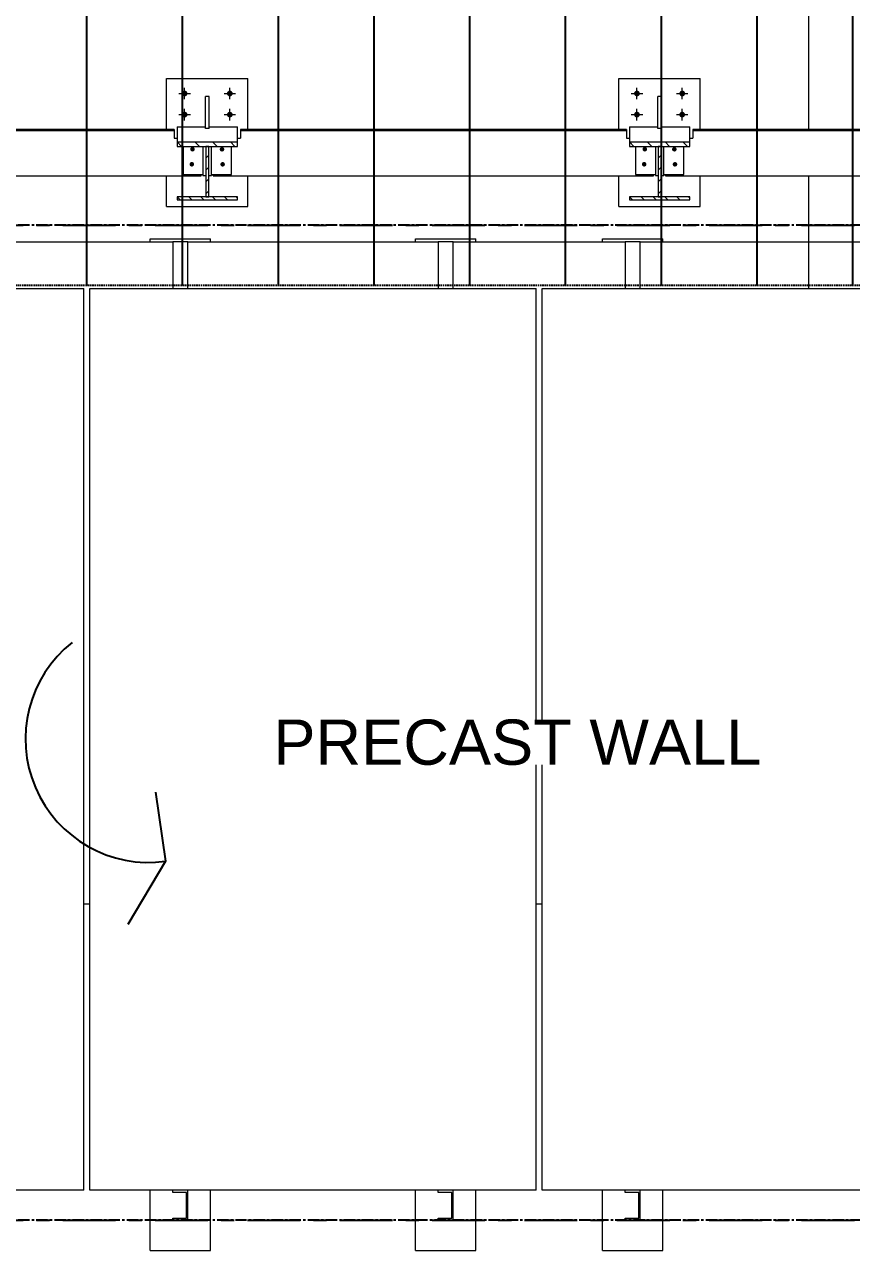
# Model space of a CAD drawing. Header units: millimetres. Extents: x -153298 to 620751, y -313239 to 250031.
# Drawn here: x 34401 to 37143, y 18926 to 22992 of the extents above; entities that cross this region are included whole.
import ezdxf

# ---------------------------------------------------------------- set-up
doc = ezdxf.new("R2010")
doc.units = ezdxf.units.MM
for name, pattern in [('CENTER', [2, 1.25, -0.25, 0.25, -0.25]), ('HIDDEN', [0.375, 0.25, -0.125]), ('TA_GL_000.70000', [1.925, 0.7, -0.175, 0.175, -0.175, 0.7]), ('XKITLINE00', [0])]:
    doc.linetypes.add(name, pattern=pattern)
for name, color, linetype in [('000 - 0_SYM_DWG_GRIDLINE_MAIN_COLOR_251', 251, 'Continuous'), ('000 - GRID', 251, 'CENTER'), ('HATCH', 7, 'Continuous')]:
    doc.layers.add(name, color=color, linetype=linetype)
for name, color, linetype, lineweight in [('Bolt', 1, 'Continuous', 0), ('Part', 2, 'Continuous', 0), ('Z-230_A_LEVEL', 3, 'Continuous', 9)]:
    doc.layers.add(name, color=color, linetype=linetype, lineweight=lineweight)
doc.styles.add('Arial_2', font='arial.ttf', dxfattribs={"height": 3})
doc.styles.add('TA', font='', dxfattribs={"height": 4.5})
doc.styles.get('TA').set_extended_font_data('Cordia New')

# ---------------------------------------------------------------- blocks, each defined once
blk = doc.blocks.new('*A171170')
at = {"layer": 'Part', "linetype": 'XKITLINE00', "lineweight": 0}
for p, q in [((330.529912, -22.505436), (330.449912, -22.425436)), ((330.844221, -22.505436), (330.764221, -22.425436)), ((331.15853, -22.505436), (331.07853, -22.425436)), ((331.472839, -22.505436), (331.392839, -22.425436)), ((331.787148, -22.505436), (331.707148, -22.425436)), ((332.049912, -22.453891), (332.021457, -22.425436))]:
    blk.add_line(p, q, dxfattribs=at)
blk = doc.blocks.new('*A172171')
at = {"layer": 'Part', "linetype": 'XKITLINE00', "lineweight": 0}
for p, q in [((331.209912, -21.397136), (331.289912, -21.317136)), ((331.209912, -21.711445), (331.289912, -21.631445)), ((331.209912, -22.025754), (331.289912, -21.945754)), ((331.209912, -22.340063), (331.289912, -22.260063))]:
    blk.add_line(p, q, dxfattribs=at)
blk = doc.blocks.new('*A176175')
at = {"layer": 'Part', "linetype": 'XKITLINE00', "lineweight": 0}
for p, q in [((342.570077, -21.082831), (342.449912, -20.962666)), ((343.042187, -21.082831), (342.922023, -20.962666)), ((343.514298, -21.082831), (343.394133, -20.962666)), ((343.986408, -21.082831), (343.866244, -20.962666))]:
    blk.add_line(p, q, dxfattribs=at)
blk = doc.blocks.new('*A177176')
at = {"layer": 'Part', "linetype": 'XKITLINE00', "lineweight": 0}
for p, q in [((342.529912, -22.505436), (342.449912, -22.425436)), ((342.844221, -22.505436), (342.764221, -22.425436)), ((343.15853, -22.505436), (343.07853, -22.425436)), ((343.472839, -22.505436), (343.392839, -22.425436)), ((343.787148, -22.505436), (343.707148, -22.425436)), ((344.049912, -22.453891), (344.021457, -22.425436))]:
    blk.add_line(p, q, dxfattribs=at)
blk = doc.blocks.new('*A178177')
at = {"layer": 'Part', "linetype": 'XKITLINE00', "lineweight": 0}
for p, q in [((343.209912, -21.397136), (343.289912, -21.317136)), ((343.209912, -21.711445), (343.289912, -21.631445)), ((343.209912, -22.025754), (343.289912, -21.945754)), ((343.209912, -22.340063), (343.289912, -22.260063))]:
    blk.add_line(p, q, dxfattribs=at)
blk = doc.blocks.new('*A179178')
at = {"layer": 'Part', "linetype": 'XKITLINE00', "lineweight": 0}
for p, q in [((330.570077, -21.082831), (330.449912, -20.962666)), ((331.042187, -21.082831), (330.922023, -20.962666)), ((331.514298, -21.082831), (331.394133, -20.962666)), ((331.986408, -21.082831), (331.866244, -20.962666))]:
    blk.add_line(p, q, dxfattribs=at)
blk = doc.blocks.new('*A12941259')
at = {"layer": 'Part', "linetype": 'XKITLINE00', "lineweight": 0}
for p, q in [((327.977912, -41.177455), (328.137912, -41.177455)), ((339.977912, -41.177455), (340.137912, -41.177455))]:
    blk.add_line(p, q, dxfattribs=at)
blk = doc.blocks.new('*A13131273')
at = {"layer": 'Part', "linetype": 'XKITLINE00', "lineweight": 0}
for p, q in [((325.777912, -23.617455), (330.337912, -23.617455)), ((330.737912, -23.617455), (337.377912, -23.617455)), ((337.777912, -23.617455), (342.337912, -23.617455)), ((342.737912, -23.617455), (350.577912, -23.617455))]:
    blk.add_line(p, q, dxfattribs=at)
blk = doc.blocks.new('*A13511310')
at = {"layer": 'Part', "linetype": 'XKITLINE00', "lineweight": 0}
for p, q in [((347.209888, -20.634477), (347.209888, 40.022545)), ((347.209888, -24.857455), (347.209888, -21.864234))]:
    blk.add_line(p, q, dxfattribs=at)
blk = doc.blocks.new('*A13541313')
at = {"layer": 'Part', "linetype": 'XKITLINE00', "lineweight": 0}
for p, q in [((316.137912, -24.857455), (327.977912, -24.857455)), ((316.137912, -48.777455), (316.137912, -24.857455)), ((327.977912, -48.777455), (327.977912, -24.857455)), ((327.977912, -48.777455), (316.137912, -48.777455))]:
    blk.add_line(p, q, dxfattribs=at)
blk = doc.blocks.new('*A13571316')
at = {"layer": 'Part', "linetype": 'XKITLINE00', "lineweight": 0}
for p, q in [((330.369912, -20.634477), (320.129912, -20.634477)), ((320.129912, -20.634477), (320.129912, -20.865605)), ((320.129912, -20.665879), (330.369912, -20.665879)), ((330.369912, -20.634477), (330.369912, -20.865605)), ((320.049912, -20.862883), (320.129912, -20.862883)), ((320.049912, -20.865605), (320.129912, -20.865605)), ((330.369912, -20.862883), (330.449912, -20.862883)), ((330.369912, -20.865605), (330.449912, -20.865605)), ((319.409883, -21.864234), (319.409883, -21.828163)), ((319.409883, -21.864234), (331.089912, -21.864234)), ((331.089912, -21.864234), (331.089912, -21.828163))]:
    blk.add_line(p, q, dxfattribs=at)
blk = doc.blocks.new('*A15481501')
at = {"layer": 'Part', "linetype": 'XKITLINE00', "lineweight": 0}
for p, q in [((340.137912, -24.857455), (351.977912, -24.857455)), ((340.137912, -48.777455), (340.137912, -24.857455)), ((351.977912, -48.777455), (351.977912, -24.857455)), ((351.977912, -48.777455), (340.137912, -48.777455))]:
    blk.add_line(p, q, dxfattribs=at)
blk = doc.blocks.new('*A15491502')
at = {"layer": 'Part', "linetype": 'XKITLINE00', "lineweight": 0}
for p, q in [((328.137912, -24.857455), (339.977912, -24.857455)), ((328.137912, -48.777455), (328.137912, -24.857455)), ((339.977912, -48.777455), (339.977912, -24.857455)), ((339.977912, -48.777455), (328.137912, -48.777455))]:
    blk.add_line(p, q, dxfattribs=at)
blk = doc.blocks.new('*A15521505')
at = {"layer": 'Part', "linetype": 'XKITLINE00', "lineweight": 0}
for p, q in [((330.449912, -20.564629), (331.201912, -20.564629)), ((330.449912, -20.564629), (330.449912, -21.082831)), ((331.297912, -20.564629), (332.049912, -20.564629)), ((332.049912, -21.082831), (332.049912, -20.564629)), ((330.449912, -20.962666), (332.049912, -20.962666)), ((330.449912, -21.082831), (332.049912, -21.082831))]:
    blk.add_line(p, q, dxfattribs=at)
blk = doc.blocks.new('*A15531506')
at = {"layer": 'Part', "linetype": 'XKITLINE00', "lineweight": 0}
for p, q in [((332.049912, -22.425436), (330.449912, -22.425436)), ((330.449912, -22.425436), (330.449912, -22.505436)), ((332.049912, -22.505436), (332.049912, -22.425436)), ((330.449912, -22.505436), (332.049912, -22.505436))]:
    blk.add_line(p, q, dxfattribs=at)
blk = doc.blocks.new('*A15541507')
at = {"layer": 'Part', "linetype": 'XKITLINE00', "lineweight": 0}
for p, q in [((331.289912, -21.082827), (331.209912, -21.082827)), ((331.209912, -21.082827), (331.209912, -22.425436)), ((331.289912, -22.425436), (331.289912, -21.082827)), ((331.209912, -22.425436), (331.289912, -22.425436))]:
    blk.add_line(p, q, dxfattribs=at)
blk = doc.blocks.new('*A15551508')
at = {"layer": 'Part', "linetype": 'XKITLINE00', "lineweight": 0}
for p, q in [((342.369912, -20.634477), (332.129912, -20.634477)), ((332.129912, -20.634477), (332.129912, -20.865605)), ((332.129912, -20.665879), (342.369912, -20.665879)), ((342.369912, -20.634477), (342.369912, -20.865605)), ((332.049912, -20.862883), (332.129912, -20.862883)), ((332.049912, -20.865605), (332.129912, -20.865605)), ((342.369912, -20.862883), (342.449912, -20.862883)), ((342.369912, -20.865605), (342.449912, -20.865605)), ((331.409883, -21.864234), (331.409883, -21.828163)), ((331.409883, -21.864234), (343.089912, -21.864234)), ((343.089912, -21.864234), (343.089912, -21.828163))]:
    blk.add_line(p, q, dxfattribs=at)
blk = doc.blocks.new('*A15561509')
at = {"layer": 'Part', "linetype": 'XKITLINE00', "lineweight": 0}
for p, q in [((330.16988, -19.280042), (332.32988, -19.280042)), ((330.16988, -20.634477), (330.16988, -19.280042)), ((332.32988, -20.634477), (332.32988, -19.280042)), ((330.16988, -22.680042), (330.16988, -21.864234)), ((332.32988, -22.680042), (332.32988, -21.864234)), ((330.16988, -22.680042), (332.32988, -22.680042))]:
    blk.add_line(p, q, dxfattribs=at)
blk = doc.blocks.new('*A15571510')
at = {"layer": 'Bolt'}
for points in [[(331.648, -21.1), (331.654, -21.1), (331.659, -21.102), (331.665, -21.104), (331.67, -21.106), (331.675, -21.109), (331.68, -21.113), (331.684, -21.117), (331.688, -21.121), (331.692, -21.126), (331.695, -21.131), (331.697, -21.136), (331.699, -21.142), (331.701, -21.147), (331.702, -21.153), (331.702, -21.159), (331.702, -21.165), (331.701, -21.171), (331.699, -21.177), (331.697, -21.182), (331.695, -21.187), (331.692, -21.192), (331.688, -21.197), (331.684, -21.202), (331.68, -21.205), (331.675, -21.209), (331.67, -21.212), (331.665, -21.215), (331.659, -21.217), (331.654, -21.218), (331.648, -21.219), (331.642, -21.219), (331.636, -21.219), (331.63, -21.218), (331.624, -21.217), (331.619, -21.215), (331.614, -21.212), (331.609, -21.209), (331.604, -21.205), (331.599, -21.202), (331.595, -21.197), (331.592, -21.192), (331.589, -21.187), (331.586, -21.182), (331.584, -21.177), (331.583, -21.171), (331.582, -21.165), (331.582, -21.159), (331.582, -21.153), (331.583, -21.147), (331.584, -21.142), (331.586, -21.136), (331.589, -21.131), (331.592, -21.126), (331.595, -21.121), (331.599, -21.117), (331.604, -21.113), (331.609, -21.109), (331.614, -21.106), (331.619, -21.104), (331.624, -21.102), (331.63, -21.1), (331.636, -21.1), (331.642, -21.099)], [(331.664, -21.499), (331.67, -21.5), (331.676, -21.501), (331.681, -21.503), (331.687, -21.505), (331.692, -21.508), (331.696, -21.512), (331.701, -21.516), (331.705, -21.52), (331.708, -21.525), (331.711, -21.53), (331.714, -21.535), (331.716, -21.541), (331.717, -21.547), (331.718, -21.552), (331.718, -21.558), (331.718, -21.564), (331.717, -21.57), (331.716, -21.576), (331.714, -21.581), (331.711, -21.587), (331.708, -21.592), (331.705, -21.596), (331.701, -21.601), (331.696, -21.605), (331.692, -21.608), (331.687, -21.611), (331.681, -21.614), (331.676, -21.616), (331.67, -21.617), (331.664, -21.618), (331.658, -21.618), (331.653, -21.618), (331.647, -21.617), (331.641, -21.616), (331.635, -21.614), (331.63, -21.611), (331.625, -21.608), (331.62, -21.605), (331.616, -21.601), (331.612, -21.596), (331.609, -21.592), (331.605, -21.587), (331.603, -21.581), (331.601, -21.576), (331.6, -21.57), (331.599, -21.564), (331.598, -21.558), (331.599, -21.552), (331.6, -21.547), (331.601, -21.541), (331.603, -21.535), (331.605, -21.53), (331.609, -21.525), (331.612, -21.52), (331.616, -21.516), (331.62, -21.512), (331.625, -21.508), (331.63, -21.505), (331.635, -21.503), (331.641, -21.501), (331.647, -21.5), (331.653, -21.499), (331.658, -21.498)]]:
    blk.add_hatch(color=256, dxfattribs=at).paths.add_polyline_path(points, flags=17)
at = {"layer": 'Bolt', "linetype": 'XKITLINE00', "lineweight": 0}
for p, q in [((331.642, -21.162), (331.642, -21.143)), ((331.658, -21.562), (331.658, -21.542))]:
    blk.add_line(p, q, dxfattribs=at)
blk = doc.blocks.new('*A15581511')
at = {"layer": 'Bolt'}
for points in [[(331.648, -21.1), (331.654, -21.1), (331.659, -21.102), (331.665, -21.104), (331.67, -21.106), (331.675, -21.109), (331.68, -21.113), (331.684, -21.117), (331.688, -21.121), (331.692, -21.126), (331.695, -21.131), (331.697, -21.136), (331.699, -21.142), (331.701, -21.147), (331.702, -21.153), (331.702, -21.159), (331.702, -21.165), (331.701, -21.171), (331.699, -21.177), (331.697, -21.182), (331.695, -21.187), (331.692, -21.192), (331.688, -21.197), (331.684, -21.202), (331.68, -21.205), (331.675, -21.209), (331.67, -21.212), (331.665, -21.215), (331.659, -21.217), (331.654, -21.218), (331.648, -21.219), (331.642, -21.219), (331.636, -21.219), (331.63, -21.218), (331.624, -21.217), (331.619, -21.215), (331.614, -21.212), (331.609, -21.209), (331.604, -21.205), (331.599, -21.202), (331.595, -21.197), (331.592, -21.192), (331.589, -21.187), (331.586, -21.182), (331.584, -21.177), (331.583, -21.171), (331.582, -21.165), (331.582, -21.159), (331.582, -21.153), (331.583, -21.147), (331.584, -21.142), (331.586, -21.136), (331.589, -21.131), (331.592, -21.126), (331.595, -21.121), (331.599, -21.117), (331.604, -21.113), (331.609, -21.109), (331.614, -21.106), (331.619, -21.104), (331.624, -21.102), (331.63, -21.1), (331.636, -21.1), (331.642, -21.099)], [(331.664, -21.499), (331.67, -21.5), (331.676, -21.501), (331.681, -21.503), (331.687, -21.505), (331.692, -21.508), (331.696, -21.512), (331.701, -21.516), (331.705, -21.52), (331.708, -21.525), (331.711, -21.53), (331.714, -21.535), (331.716, -21.541), (331.717, -21.547), (331.718, -21.552), (331.718, -21.558), (331.718, -21.564), (331.717, -21.57), (331.716, -21.576), (331.714, -21.581), (331.711, -21.587), (331.708, -21.592), (331.705, -21.596), (331.701, -21.601), (331.696, -21.605), (331.692, -21.608), (331.687, -21.611), (331.681, -21.614), (331.676, -21.616), (331.67, -21.617), (331.664, -21.618), (331.658, -21.618), (331.653, -21.618), (331.647, -21.617), (331.641, -21.616), (331.635, -21.614), (331.63, -21.611), (331.625, -21.608), (331.62, -21.605), (331.616, -21.601), (331.612, -21.596), (331.609, -21.592), (331.605, -21.587), (331.603, -21.581), (331.601, -21.576), (331.6, -21.57), (331.599, -21.564), (331.598, -21.558), (331.599, -21.552), (331.6, -21.547), (331.601, -21.541), (331.603, -21.535), (331.605, -21.53), (331.609, -21.525), (331.612, -21.52), (331.616, -21.516), (331.62, -21.512), (331.625, -21.508), (331.63, -21.505), (331.635, -21.503), (331.641, -21.501), (331.647, -21.5), (331.653, -21.499), (331.658, -21.498)]]:
    blk.add_hatch(color=256, dxfattribs=at).paths.add_polyline_path(points, flags=17)
at = {"layer": 'Bolt', "linetype": 'XKITLINE00', "lineweight": 0}
for p, q in [((331.642, -21.161), (331.642, -21.116)), ((331.658, -21.56), (331.658, -21.515))]:
    blk.add_line(p, q, dxfattribs=at)
blk = doc.blocks.new('*A15591512')
at = {"layer": 'Bolt'}
for points in [[(330.864, -21.1), (330.87, -21.1), (330.875, -21.102), (330.881, -21.104), (330.886, -21.106), (330.891, -21.109), (330.896, -21.113), (330.9, -21.117), (330.904, -21.121), (330.908, -21.126), (330.911, -21.131), (330.913, -21.136), (330.915, -21.142), (330.917, -21.147), (330.918, -21.153), (330.918, -21.159), (330.918, -21.165), (330.917, -21.171), (330.915, -21.177), (330.913, -21.182), (330.911, -21.187), (330.908, -21.192), (330.904, -21.197), (330.9, -21.202), (330.896, -21.205), (330.891, -21.209), (330.886, -21.212), (330.881, -21.215), (330.875, -21.217), (330.87, -21.218), (330.864, -21.219), (330.858, -21.219), (330.852, -21.219), (330.846, -21.218), (330.841, -21.217), (330.835, -21.215), (330.83, -21.212), (330.825, -21.209), (330.82, -21.205), (330.816, -21.202), (330.812, -21.197), (330.808, -21.192), (330.805, -21.187), (330.803, -21.182), (330.801, -21.177), (330.799, -21.171), (330.798, -21.165), (330.798, -21.159), (330.798, -21.153), (330.799, -21.147), (330.801, -21.142), (330.803, -21.136), (330.805, -21.131), (330.808, -21.126), (330.812, -21.121), (330.816, -21.117), (330.82, -21.113), (330.825, -21.109), (330.83, -21.106), (330.835, -21.104), (330.841, -21.102), (330.846, -21.1), (330.852, -21.1), (330.858, -21.099)], [(330.847, -21.499), (330.853, -21.5), (330.859, -21.501), (330.864, -21.503), (330.87, -21.505), (330.875, -21.508), (330.879, -21.512), (330.884, -21.516), (330.888, -21.52), (330.891, -21.525), (330.894, -21.53), (330.897, -21.535), (330.899, -21.541), (330.9, -21.547), (330.901, -21.552), (330.901, -21.558), (330.901, -21.564), (330.9, -21.57), (330.899, -21.576), (330.897, -21.581), (330.894, -21.587), (330.891, -21.592), (330.888, -21.596), (330.884, -21.601), (330.879, -21.605), (330.875, -21.608), (330.87, -21.611), (330.864, -21.614), (330.859, -21.616), (330.853, -21.617), (330.847, -21.618), (330.841, -21.618), (330.836, -21.618), (330.83, -21.617), (330.824, -21.616), (330.818, -21.614), (330.813, -21.611), (330.808, -21.608), (330.803, -21.605), (330.799, -21.601), (330.795, -21.596), (330.792, -21.592), (330.788, -21.587), (330.786, -21.581), (330.784, -21.576), (330.783, -21.57), (330.782, -21.564), (330.781, -21.558), (330.782, -21.552), (330.783, -21.547), (330.784, -21.541), (330.786, -21.535), (330.788, -21.53), (330.792, -21.525), (330.795, -21.52), (330.799, -21.516), (330.803, -21.512), (330.808, -21.508), (330.813, -21.505), (330.818, -21.503), (330.824, -21.501), (330.83, -21.5), (330.836, -21.499), (330.841, -21.498)]]:
    blk.add_hatch(color=256, dxfattribs=at).paths.add_polyline_path(points, flags=17)
at = {"layer": 'Bolt', "linetype": 'XKITLINE00', "lineweight": 0}
for p, q in [((330.858, -21.161), (330.858, -21.116)), ((330.841, -21.56), (330.841, -21.515))]:
    blk.add_line(p, q, dxfattribs=at)
blk = doc.blocks.new('*A15601513')
at = {"layer": 'Part', "linetype": 'XKITLINE00', "lineweight": 0}
for p, q in [((331.361912, -21.855796), (331.361912, -21.082831)), ((331.889912, -21.828163), (331.889912, -21.082831)), ((331.289912, -21.855796), (331.361912, -21.855796)), ((331.361912, -21.828163), (331.889912, -21.828163))]:
    blk.add_line(p, q, dxfattribs=at)
blk = doc.blocks.new('*A15611514')
at = {"layer": 'Part', "linetype": 'XKITLINE00', "lineweight": 0}
for p, q in [((330.609902, -21.082831), (330.609902, -21.828163)), ((331.137902, -21.082831), (331.137902, -21.855796)), ((330.609902, -21.828163), (331.137902, -21.828163)), ((331.137902, -21.855796), (331.209902, -21.855796))]:
    blk.add_line(p, q, dxfattribs=at)
blk = doc.blocks.new('*A15621515')
at = {"layer": 'Part', "linetype": 'XKITLINE00', "lineweight": 0}
for p, q in [((331.297912, -19.760081), (331.201912, -19.760081)), ((331.201912, -20.611492), (331.201912, -19.760081)), ((331.297912, -20.611492), (331.297912, -19.760081)), ((331.297912, -20.611492), (331.201912, -20.611492))]:
    blk.add_line(p, q, dxfattribs=at)
blk = doc.blocks.new('*A15631516')
at = {"layer": 'Bolt'}
for points in [[(330.574, -19.673), (330.575, -19.665), (330.577, -19.658), (330.58, -19.651), (330.583, -19.644), (330.587, -19.638), (330.591, -19.632), (330.596, -19.626), (330.602, -19.621), (330.608, -19.617), (330.614, -19.613), (330.621, -19.61), (330.628, -19.607), (330.635, -19.606), (330.642, -19.604), (330.65, -19.604), (330.657, -19.604), (330.665, -19.606), (330.672, -19.607), (330.679, -19.61), (330.686, -19.613), (330.692, -19.617), (330.698, -19.621), (330.704, -19.626), (330.709, -19.632), (330.713, -19.638), (330.717, -19.644), (330.72, -19.651), (330.723, -19.658), (330.724, -19.665), (330.726, -19.673), (330.726, -19.68), (330.726, -19.687), (330.724, -19.695), (330.723, -19.702), (330.72, -19.709), (330.717, -19.716), (330.713, -19.722), (330.709, -19.728), (330.704, -19.734), (330.698, -19.739), (330.692, -19.743), (330.686, -19.747), (330.679, -19.75), (330.672, -19.753), (330.665, -19.755), (330.657, -19.756), (330.65, -19.756), (330.642, -19.756), (330.635, -19.755), (330.628, -19.753), (330.621, -19.75), (330.614, -19.747), (330.608, -19.743), (330.602, -19.739), (330.596, -19.734), (330.591, -19.728), (330.587, -19.722), (330.583, -19.716), (330.58, -19.709), (330.577, -19.702), (330.575, -19.695), (330.574, -19.687), (330.574, -19.68)], [(331.774, -19.673), (331.775, -19.665), (331.777, -19.658), (331.78, -19.651), (331.783, -19.644), (331.787, -19.638), (331.791, -19.632), (331.796, -19.626), (331.802, -19.621), (331.808, -19.617), (331.814, -19.613), (331.821, -19.61), (331.828, -19.607), (331.835, -19.606), (331.842, -19.604), (331.85, -19.604), (331.857, -19.604), (331.865, -19.606), (331.872, -19.607), (331.879, -19.61), (331.886, -19.613), (331.892, -19.617), (331.898, -19.621), (331.904, -19.626), (331.909, -19.632), (331.913, -19.638), (331.917, -19.644), (331.92, -19.651), (331.923, -19.658), (331.924, -19.665), (331.926, -19.673), (331.926, -19.68), (331.926, -19.687), (331.924, -19.695), (331.923, -19.702), (331.92, -19.709), (331.917, -19.716), (331.913, -19.722), (331.909, -19.728), (331.904, -19.734), (331.898, -19.739), (331.892, -19.743), (331.886, -19.747), (331.879, -19.75), (331.872, -19.753), (331.865, -19.755), (331.857, -19.756), (331.85, -19.756), (331.842, -19.756), (331.835, -19.755), (331.828, -19.753), (331.821, -19.75), (331.814, -19.747), (331.808, -19.743), (331.802, -19.739), (331.796, -19.734), (331.791, -19.728), (331.787, -19.722), (331.783, -19.716), (331.78, -19.709), (331.777, -19.702), (331.775, -19.695), (331.774, -19.687), (331.774, -19.68)], [(330.574, -20.233), (330.575, -20.225), (330.577, -20.218), (330.58, -20.211), (330.583, -20.204), (330.587, -20.198), (330.591, -20.192), (330.596, -20.186), (330.602, -20.181), (330.608, -20.177), (330.614, -20.173), (330.621, -20.17), (330.628, -20.167), (330.635, -20.166), (330.642, -20.164), (330.65, -20.164), (330.657, -20.164), (330.665, -20.166), (330.672, -20.167), (330.679, -20.17), (330.686, -20.173), (330.692, -20.177), (330.698, -20.181), (330.704, -20.186), (330.709, -20.192), (330.713, -20.198), (330.717, -20.204), (330.72, -20.211), (330.723, -20.218), (330.724, -20.225), (330.726, -20.233), (330.726, -20.24), (330.726, -20.247), (330.724, -20.255), (330.723, -20.262), (330.72, -20.269), (330.717, -20.276), (330.713, -20.282), (330.709, -20.288), (330.704, -20.294), (330.698, -20.299), (330.692, -20.303), (330.686, -20.307), (330.679, -20.31), (330.672, -20.313), (330.665, -20.315), (330.657, -20.316), (330.65, -20.316), (330.642, -20.316), (330.635, -20.315), (330.628, -20.313), (330.621, -20.31), (330.614, -20.307), (330.608, -20.303), (330.602, -20.299), (330.596, -20.294), (330.591, -20.288), (330.587, -20.282), (330.583, -20.276), (330.58, -20.269), (330.577, -20.262), (330.575, -20.255), (330.574, -20.247), (330.574, -20.24)], [(331.774, -20.233), (331.775, -20.225), (331.777, -20.218), (331.78, -20.211), (331.783, -20.204), (331.787, -20.198), (331.791, -20.192), (331.796, -20.186), (331.802, -20.181), (331.808, -20.177), (331.814, -20.173), (331.821, -20.17), (331.828, -20.167), (331.835, -20.166), (331.842, -20.164), (331.85, -20.164), (331.857, -20.164), (331.865, -20.166), (331.872, -20.167), (331.879, -20.17), (331.886, -20.173), (331.892, -20.177), (331.898, -20.181), (331.904, -20.186), (331.909, -20.192), (331.913, -20.198), (331.917, -20.204), (331.92, -20.211), (331.923, -20.218), (331.924, -20.225), (331.926, -20.233), (331.926, -20.24), (331.926, -20.247), (331.924, -20.255), (331.923, -20.262), (331.92, -20.269), (331.917, -20.276), (331.913, -20.282), (331.909, -20.288), (331.904, -20.294), (331.898, -20.299), (331.892, -20.303), (331.886, -20.307), (331.879, -20.31), (331.872, -20.313), (331.865, -20.315), (331.857, -20.316), (331.85, -20.316), (331.842, -20.316), (331.835, -20.315), (331.828, -20.313), (331.821, -20.31), (331.814, -20.307), (331.808, -20.303), (331.802, -20.299), (331.796, -20.294), (331.791, -20.288), (331.787, -20.282), (331.783, -20.276), (331.78, -20.269), (331.777, -20.262), (331.775, -20.255), (331.774, -20.247), (331.774, -20.24)]]:
    blk.add_hatch(color=256, dxfattribs=at).paths.add_polyline_path(points, flags=17)
at = {"layer": 'Bolt', "linetype": 'XKITLINE00', "lineweight": 0}
for p, q in [((330.498, -19.68), (330.802, -19.68)), ((330.65, -19.832), (330.65, -19.528)), ((331.698, -19.68), (332.002, -19.68)), ((331.85, -19.832), (331.85, -19.528)), ((330.65, -20.392), (330.65, -20.088)), ((331.85, -20.392), (331.85, -20.088)), ((330.498, -20.24), (330.802, -20.24)), ((331.698, -20.24), (332.002, -20.24))]:
    blk.add_line(p, q, dxfattribs=at)
blk = doc.blocks.new('*A15641517')
at = {"layer": 'Bolt'}
for points in [[(330.864, -21.1), (330.87, -21.1), (330.875, -21.102), (330.881, -21.104), (330.886, -21.106), (330.891, -21.109), (330.896, -21.113), (330.9, -21.117), (330.904, -21.121), (330.908, -21.126), (330.911, -21.131), (330.913, -21.136), (330.915, -21.142), (330.917, -21.147), (330.918, -21.153), (330.918, -21.159), (330.918, -21.165), (330.917, -21.171), (330.915, -21.177), (330.913, -21.182), (330.911, -21.187), (330.908, -21.192), (330.904, -21.197), (330.9, -21.202), (330.896, -21.205), (330.891, -21.209), (330.886, -21.212), (330.881, -21.215), (330.875, -21.217), (330.87, -21.218), (330.864, -21.219), (330.858, -21.219), (330.852, -21.219), (330.846, -21.218), (330.841, -21.217), (330.835, -21.215), (330.83, -21.212), (330.825, -21.209), (330.82, -21.205), (330.816, -21.202), (330.812, -21.197), (330.808, -21.192), (330.805, -21.187), (330.803, -21.182), (330.801, -21.177), (330.799, -21.171), (330.798, -21.165), (330.798, -21.159), (330.798, -21.153), (330.799, -21.147), (330.801, -21.142), (330.803, -21.136), (330.805, -21.131), (330.808, -21.126), (330.812, -21.121), (330.816, -21.117), (330.82, -21.113), (330.825, -21.109), (330.83, -21.106), (330.835, -21.104), (330.841, -21.102), (330.846, -21.1), (330.852, -21.1), (330.858, -21.099)], [(330.847, -21.499), (330.853, -21.5), (330.859, -21.501), (330.864, -21.503), (330.87, -21.505), (330.875, -21.508), (330.879, -21.512), (330.884, -21.516), (330.888, -21.52), (330.891, -21.525), (330.894, -21.53), (330.897, -21.535), (330.899, -21.541), (330.9, -21.547), (330.901, -21.552), (330.901, -21.558), (330.901, -21.564), (330.9, -21.57), (330.899, -21.576), (330.897, -21.581), (330.894, -21.587), (330.891, -21.592), (330.888, -21.596), (330.884, -21.601), (330.879, -21.605), (330.875, -21.608), (330.87, -21.611), (330.864, -21.614), (330.859, -21.616), (330.853, -21.617), (330.847, -21.618), (330.841, -21.618), (330.836, -21.618), (330.83, -21.617), (330.824, -21.616), (330.818, -21.614), (330.813, -21.611), (330.808, -21.608), (330.803, -21.605), (330.799, -21.601), (330.795, -21.596), (330.792, -21.592), (330.788, -21.587), (330.786, -21.581), (330.784, -21.576), (330.783, -21.57), (330.782, -21.564), (330.781, -21.558), (330.782, -21.552), (330.783, -21.547), (330.784, -21.541), (330.786, -21.535), (330.788, -21.53), (330.792, -21.525), (330.795, -21.52), (330.799, -21.516), (330.803, -21.512), (330.808, -21.508), (330.813, -21.505), (330.818, -21.503), (330.824, -21.501), (330.83, -21.5), (330.836, -21.499), (330.841, -21.498)]]:
    blk.add_hatch(color=256, dxfattribs=at).paths.add_polyline_path(points, flags=17)
at = {"layer": 'Bolt', "linetype": 'XKITLINE00', "lineweight": 0}
for p, q in [((330.858, -21.162), (330.858, -21.143)), ((330.841, -21.562), (330.841, -21.542))]:
    blk.add_line(p, q, dxfattribs=at)
blk = doc.blocks.new('*A15651518')
at = {"layer": 'Part', "linetype": 'XKITLINE00', "lineweight": 0}
for p, q in [((329.737912, -23.617455), (329.737912, -23.537455)), ((329.737912, -23.537455), (331.337912, -23.537455)), ((329.737912, -23.617455), (330.337912, -23.617455)), ((330.737912, -23.617455), (331.337912, -23.617455)), ((331.337912, -23.617455), (331.337912, -23.537455))]:
    blk.add_line(p, q, dxfattribs=at)
blk = doc.blocks.new('*A15661519')
at = {"layer": 'Part', "linetype": 'XKITLINE00', "lineweight": 0}
for p, q in [((330.737912, -23.617455), (330.337912, -23.617455)), ((330.337912, -23.617455), (330.337912, -24.857455)), ((330.737912, -24.857455), (330.737912, -23.617455))]:
    blk.add_line(p, q, dxfattribs=at)
blk = doc.blocks.new('*A15671520')
at = {"layer": 'Part', "linetype": 'XKITLINE00', "lineweight": 0}
for p, q in [((342.16988, -19.280042), (344.32988, -19.280042)), ((342.16988, -20.634477), (342.16988, -19.280042)), ((344.32988, -20.634477), (344.32988, -19.280042)), ((342.16988, -22.680042), (342.16988, -21.864234)), ((344.32988, -22.680042), (344.32988, -21.864234)), ((342.16988, -22.680042), (344.32988, -22.680042))]:
    blk.add_line(p, q, dxfattribs=at)
blk = doc.blocks.new('*A15681521')
at = {"layer": 'Bolt'}
for points in [[(343.648, -21.1), (343.654, -21.1), (343.659, -21.102), (343.665, -21.104), (343.67, -21.106), (343.675, -21.109), (343.68, -21.113), (343.684, -21.117), (343.688, -21.121), (343.692, -21.126), (343.695, -21.131), (343.697, -21.136), (343.699, -21.142), (343.701, -21.147), (343.702, -21.153), (343.702, -21.159), (343.702, -21.165), (343.701, -21.171), (343.699, -21.177), (343.697, -21.182), (343.695, -21.187), (343.692, -21.192), (343.688, -21.197), (343.684, -21.202), (343.68, -21.205), (343.675, -21.209), (343.67, -21.212), (343.665, -21.215), (343.659, -21.217), (343.654, -21.218), (343.648, -21.219), (343.642, -21.219), (343.636, -21.219), (343.63, -21.218), (343.624, -21.217), (343.619, -21.215), (343.614, -21.212), (343.609, -21.209), (343.604, -21.205), (343.599, -21.202), (343.595, -21.197), (343.592, -21.192), (343.589, -21.187), (343.586, -21.182), (343.584, -21.177), (343.583, -21.171), (343.582, -21.165), (343.582, -21.159), (343.582, -21.153), (343.583, -21.147), (343.584, -21.142), (343.586, -21.136), (343.589, -21.131), (343.592, -21.126), (343.595, -21.121), (343.599, -21.117), (343.604, -21.113), (343.609, -21.109), (343.614, -21.106), (343.619, -21.104), (343.624, -21.102), (343.63, -21.1), (343.636, -21.1), (343.642, -21.099)], [(343.664, -21.499), (343.67, -21.5), (343.676, -21.501), (343.681, -21.503), (343.687, -21.505), (343.692, -21.508), (343.696, -21.512), (343.701, -21.516), (343.705, -21.52), (343.708, -21.525), (343.711, -21.53), (343.714, -21.535), (343.716, -21.541), (343.717, -21.547), (343.718, -21.552), (343.718, -21.558), (343.718, -21.564), (343.717, -21.57), (343.716, -21.576), (343.714, -21.581), (343.711, -21.587), (343.708, -21.592), (343.705, -21.596), (343.701, -21.601), (343.696, -21.605), (343.692, -21.608), (343.687, -21.611), (343.681, -21.614), (343.676, -21.616), (343.67, -21.617), (343.664, -21.618), (343.658, -21.618), (343.653, -21.618), (343.647, -21.617), (343.641, -21.616), (343.635, -21.614), (343.63, -21.611), (343.625, -21.608), (343.62, -21.605), (343.616, -21.601), (343.612, -21.596), (343.609, -21.592), (343.605, -21.587), (343.603, -21.581), (343.601, -21.576), (343.6, -21.57), (343.599, -21.564), (343.598, -21.558), (343.599, -21.552), (343.6, -21.547), (343.601, -21.541), (343.603, -21.535), (343.605, -21.53), (343.609, -21.525), (343.612, -21.52), (343.616, -21.516), (343.62, -21.512), (343.625, -21.508), (343.63, -21.505), (343.635, -21.503), (343.641, -21.501), (343.647, -21.5), (343.653, -21.499), (343.658, -21.498)]]:
    blk.add_hatch(color=256, dxfattribs=at).paths.add_polyline_path(points, flags=17)
at = {"layer": 'Bolt', "linetype": 'XKITLINE00', "lineweight": 0}
for p, q in [((343.642, -21.162), (343.642, -21.143)), ((343.658, -21.562), (343.658, -21.542))]:
    blk.add_line(p, q, dxfattribs=at)
blk = doc.blocks.new('*A15691522')
at = {"layer": 'Part', "linetype": 'XKITLINE00', "lineweight": 0}
for p, q in [((343.361912, -21.855796), (343.361912, -21.082831)), ((343.889912, -21.828163), (343.889912, -21.082831)), ((343.289912, -21.855796), (343.361912, -21.855796)), ((343.361912, -21.828163), (343.889912, -21.828163))]:
    blk.add_line(p, q, dxfattribs=at)
blk = doc.blocks.new('*A15701523')
at = {"layer": 'Part', "linetype": 'XKITLINE00', "lineweight": 0}
for p, q in [((342.609902, -21.082831), (342.609902, -21.828163)), ((343.137902, -21.082831), (343.137902, -21.855796)), ((342.609902, -21.828163), (343.137902, -21.828163)), ((343.137902, -21.855796), (343.209902, -21.855796))]:
    blk.add_line(p, q, dxfattribs=at)
blk = doc.blocks.new('*A15711524')
at = {"layer": 'Part', "linetype": 'XKITLINE00', "lineweight": 0}
for p, q in [((343.297912, -19.760081), (343.201912, -19.760081)), ((343.201912, -20.611492), (343.201912, -19.760081)), ((343.297912, -20.611492), (343.297912, -19.760081)), ((343.297912, -20.611492), (343.201912, -20.611492))]:
    blk.add_line(p, q, dxfattribs=at)
blk = doc.blocks.new('*A15721525')
at = {"layer": 'Bolt'}
for points in [[(342.574, -19.673), (342.575, -19.665), (342.577, -19.658), (342.58, -19.651), (342.583, -19.644), (342.587, -19.638), (342.591, -19.632), (342.596, -19.626), (342.602, -19.621), (342.608, -19.617), (342.614, -19.613), (342.621, -19.61), (342.628, -19.607), (342.635, -19.606), (342.642, -19.604), (342.65, -19.604), (342.657, -19.604), (342.665, -19.606), (342.672, -19.607), (342.679, -19.61), (342.686, -19.613), (342.692, -19.617), (342.698, -19.621), (342.704, -19.626), (342.709, -19.632), (342.713, -19.638), (342.717, -19.644), (342.72, -19.651), (342.723, -19.658), (342.724, -19.665), (342.726, -19.673), (342.726, -19.68), (342.726, -19.687), (342.724, -19.695), (342.723, -19.702), (342.72, -19.709), (342.717, -19.716), (342.713, -19.722), (342.709, -19.728), (342.704, -19.734), (342.698, -19.739), (342.692, -19.743), (342.686, -19.747), (342.679, -19.75), (342.672, -19.753), (342.665, -19.755), (342.657, -19.756), (342.65, -19.756), (342.642, -19.756), (342.635, -19.755), (342.628, -19.753), (342.621, -19.75), (342.614, -19.747), (342.608, -19.743), (342.602, -19.739), (342.596, -19.734), (342.591, -19.728), (342.587, -19.722), (342.583, -19.716), (342.58, -19.709), (342.577, -19.702), (342.575, -19.695), (342.574, -19.687), (342.574, -19.68)], [(343.774, -19.673), (343.775, -19.665), (343.777, -19.658), (343.78, -19.651), (343.783, -19.644), (343.787, -19.638), (343.791, -19.632), (343.796, -19.626), (343.802, -19.621), (343.808, -19.617), (343.814, -19.613), (343.821, -19.61), (343.828, -19.607), (343.835, -19.606), (343.842, -19.604), (343.85, -19.604), (343.857, -19.604), (343.865, -19.606), (343.872, -19.607), (343.879, -19.61), (343.886, -19.613), (343.892, -19.617), (343.898, -19.621), (343.904, -19.626), (343.909, -19.632), (343.913, -19.638), (343.917, -19.644), (343.92, -19.651), (343.923, -19.658), (343.924, -19.665), (343.926, -19.673), (343.926, -19.68), (343.926, -19.687), (343.924, -19.695), (343.923, -19.702), (343.92, -19.709), (343.917, -19.716), (343.913, -19.722), (343.909, -19.728), (343.904, -19.734), (343.898, -19.739), (343.892, -19.743), (343.886, -19.747), (343.879, -19.75), (343.872, -19.753), (343.865, -19.755), (343.857, -19.756), (343.85, -19.756), (343.842, -19.756), (343.835, -19.755), (343.828, -19.753), (343.821, -19.75), (343.814, -19.747), (343.808, -19.743), (343.802, -19.739), (343.796, -19.734), (343.791, -19.728), (343.787, -19.722), (343.783, -19.716), (343.78, -19.709), (343.777, -19.702), (343.775, -19.695), (343.774, -19.687), (343.774, -19.68)], [(342.574, -20.233), (342.575, -20.225), (342.577, -20.218), (342.58, -20.211), (342.583, -20.204), (342.587, -20.198), (342.591, -20.192), (342.596, -20.186), (342.602, -20.181), (342.608, -20.177), (342.614, -20.173), (342.621, -20.17), (342.628, -20.167), (342.635, -20.166), (342.642, -20.164), (342.65, -20.164), (342.657, -20.164), (342.665, -20.166), (342.672, -20.167), (342.679, -20.17), (342.686, -20.173), (342.692, -20.177), (342.698, -20.181), (342.704, -20.186), (342.709, -20.192), (342.713, -20.198), (342.717, -20.204), (342.72, -20.211), (342.723, -20.218), (342.724, -20.225), (342.726, -20.233), (342.726, -20.24), (342.726, -20.247), (342.724, -20.255), (342.723, -20.262), (342.72, -20.269), (342.717, -20.276), (342.713, -20.282), (342.709, -20.288), (342.704, -20.294), (342.698, -20.299), (342.692, -20.303), (342.686, -20.307), (342.679, -20.31), (342.672, -20.313), (342.665, -20.315), (342.657, -20.316), (342.65, -20.316), (342.642, -20.316), (342.635, -20.315), (342.628, -20.313), (342.621, -20.31), (342.614, -20.307), (342.608, -20.303), (342.602, -20.299), (342.596, -20.294), (342.591, -20.288), (342.587, -20.282), (342.583, -20.276), (342.58, -20.269), (342.577, -20.262), (342.575, -20.255), (342.574, -20.247), (342.574, -20.24)], [(343.774, -20.233), (343.775, -20.225), (343.777, -20.218), (343.78, -20.211), (343.783, -20.204), (343.787, -20.198), (343.791, -20.192), (343.796, -20.186), (343.802, -20.181), (343.808, -20.177), (343.814, -20.173), (343.821, -20.17), (343.828, -20.167), (343.835, -20.166), (343.842, -20.164), (343.85, -20.164), (343.857, -20.164), (343.865, -20.166), (343.872, -20.167), (343.879, -20.17), (343.886, -20.173), (343.892, -20.177), (343.898, -20.181), (343.904, -20.186), (343.909, -20.192), (343.913, -20.198), (343.917, -20.204), (343.92, -20.211), (343.923, -20.218), (343.924, -20.225), (343.926, -20.233), (343.926, -20.24), (343.926, -20.247), (343.924, -20.255), (343.923, -20.262), (343.92, -20.269), (343.917, -20.276), (343.913, -20.282), (343.909, -20.288), (343.904, -20.294), (343.898, -20.299), (343.892, -20.303), (343.886, -20.307), (343.879, -20.31), (343.872, -20.313), (343.865, -20.315), (343.857, -20.316), (343.85, -20.316), (343.842, -20.316), (343.835, -20.315), (343.828, -20.313), (343.821, -20.31), (343.814, -20.307), (343.808, -20.303), (343.802, -20.299), (343.796, -20.294), (343.791, -20.288), (343.787, -20.282), (343.783, -20.276), (343.78, -20.269), (343.777, -20.262), (343.775, -20.255), (343.774, -20.247), (343.774, -20.24)]]:
    blk.add_hatch(color=256, dxfattribs=at).paths.add_polyline_path(points, flags=17)
at = {"layer": 'Bolt', "linetype": 'XKITLINE00', "lineweight": 0}
for p, q in [((342.498, -19.68), (342.802, -19.68)), ((342.65, -19.832), (342.65, -19.528)), ((343.698, -19.68), (344.002, -19.68)), ((343.85, -19.832), (343.85, -19.528)), ((342.65, -20.392), (342.65, -20.088)), ((343.85, -20.392), (343.85, -20.088)), ((342.498, -20.24), (342.802, -20.24)), ((343.698, -20.24), (344.002, -20.24))]:
    blk.add_line(p, q, dxfattribs=at)
blk = doc.blocks.new('*A15731526')
at = {"layer": 'Bolt'}
for points in [[(342.864, -21.1), (342.87, -21.1), (342.875, -21.102), (342.881, -21.104), (342.886, -21.106), (342.891, -21.109), (342.896, -21.113), (342.9, -21.117), (342.904, -21.121), (342.908, -21.126), (342.911, -21.131), (342.913, -21.136), (342.915, -21.142), (342.917, -21.147), (342.918, -21.153), (342.918, -21.159), (342.918, -21.165), (342.917, -21.171), (342.915, -21.177), (342.913, -21.182), (342.911, -21.187), (342.908, -21.192), (342.904, -21.197), (342.9, -21.202), (342.896, -21.205), (342.891, -21.209), (342.886, -21.212), (342.881, -21.215), (342.875, -21.217), (342.87, -21.218), (342.864, -21.219), (342.858, -21.219), (342.852, -21.219), (342.846, -21.218), (342.841, -21.217), (342.835, -21.215), (342.83, -21.212), (342.825, -21.209), (342.82, -21.205), (342.816, -21.202), (342.812, -21.197), (342.808, -21.192), (342.805, -21.187), (342.803, -21.182), (342.801, -21.177), (342.799, -21.171), (342.798, -21.165), (342.798, -21.159), (342.798, -21.153), (342.799, -21.147), (342.801, -21.142), (342.803, -21.136), (342.805, -21.131), (342.808, -21.126), (342.812, -21.121), (342.816, -21.117), (342.82, -21.113), (342.825, -21.109), (342.83, -21.106), (342.835, -21.104), (342.841, -21.102), (342.846, -21.1), (342.852, -21.1), (342.858, -21.099)], [(342.847, -21.499), (342.853, -21.5), (342.859, -21.501), (342.864, -21.503), (342.87, -21.505), (342.875, -21.508), (342.879, -21.512), (342.884, -21.516), (342.888, -21.52), (342.891, -21.525), (342.894, -21.53), (342.897, -21.535), (342.899, -21.541), (342.9, -21.547), (342.901, -21.552), (342.901, -21.558), (342.901, -21.564), (342.9, -21.57), (342.899, -21.576), (342.897, -21.581), (342.894, -21.587), (342.891, -21.592), (342.888, -21.596), (342.884, -21.601), (342.879, -21.605), (342.875, -21.608), (342.87, -21.611), (342.864, -21.614), (342.859, -21.616), (342.853, -21.617), (342.847, -21.618), (342.841, -21.618), (342.836, -21.618), (342.83, -21.617), (342.824, -21.616), (342.818, -21.614), (342.813, -21.611), (342.808, -21.608), (342.803, -21.605), (342.799, -21.601), (342.795, -21.596), (342.792, -21.592), (342.788, -21.587), (342.786, -21.581), (342.784, -21.576), (342.783, -21.57), (342.782, -21.564), (342.781, -21.558), (342.782, -21.552), (342.783, -21.547), (342.784, -21.541), (342.786, -21.535), (342.788, -21.53), (342.792, -21.525), (342.795, -21.52), (342.799, -21.516), (342.803, -21.512), (342.808, -21.508), (342.813, -21.505), (342.818, -21.503), (342.824, -21.501), (342.83, -21.5), (342.836, -21.499), (342.841, -21.498)]]:
    blk.add_hatch(color=256, dxfattribs=at).paths.add_polyline_path(points, flags=17)
at = {"layer": 'Bolt', "linetype": 'XKITLINE00', "lineweight": 0}
for p, q in [((342.858, -21.162), (342.858, -21.143)), ((342.841, -21.562), (342.841, -21.542))]:
    blk.add_line(p, q, dxfattribs=at)
blk = doc.blocks.new('*A15741527')
at = {"layer": 'Part', "linetype": 'XKITLINE00', "lineweight": 0}
for p, q in [((341.737912, -23.617455), (341.737912, -23.537455)), ((341.737912, -23.537455), (343.337912, -23.537455)), ((341.737912, -23.617455), (342.337912, -23.617455)), ((342.737912, -23.617455), (343.337912, -23.617455)), ((343.337912, -23.617455), (343.337912, -23.537455))]:
    blk.add_line(p, q, dxfattribs=at)
blk = doc.blocks.new('*A15751528')
at = {"layer": 'Part', "linetype": 'XKITLINE00', "lineweight": 0}
for p, q in [((342.737912, -23.617455), (342.337912, -23.617455)), ((342.337912, -23.617455), (342.337912, -24.857455)), ((342.737912, -24.857455), (342.737912, -23.617455))]:
    blk.add_line(p, q, dxfattribs=at)
blk = doc.blocks.new('*A15761529')
at = {"layer": 'Part', "linetype": 'XKITLINE00', "lineweight": 0}
for p, q in [((336.777912, -23.617455), (336.777912, -23.537455)), ((336.777912, -23.537455), (338.377912, -23.537455)), ((336.777912, -23.617455), (337.377912, -23.617455)), ((337.777912, -23.617455), (338.377912, -23.617455)), ((338.377912, -23.617455), (338.377912, -23.537455))]:
    blk.add_line(p, q, dxfattribs=at)
blk = doc.blocks.new('*A15771530')
at = {"layer": 'Part', "linetype": 'XKITLINE00', "lineweight": 0}
for p, q in [((337.777912, -23.617455), (337.377912, -23.617455)), ((337.377912, -23.617455), (337.377912, -24.857455)), ((337.777912, -24.857455), (337.777912, -23.617455))]:
    blk.add_line(p, q, dxfattribs=at)
blk = doc.blocks.new('*A15781531')
at = {"layer": 'Part', "linetype": 'XKITLINE00', "lineweight": 0}
for p, q in [((354.369912, -20.634477), (344.129912, -20.634477)), ((344.129912, -20.634477), (344.129912, -20.865605)), ((344.129912, -20.665879), (354.369912, -20.665879)), ((354.369912, -20.634477), (354.369912, -20.865605)), ((344.049912, -20.862883), (344.129912, -20.862883)), ((344.049912, -20.865605), (344.129912, -20.865605)), ((354.369912, -20.862883), (354.449912, -20.862883)), ((354.369912, -20.865605), (354.449912, -20.865605)), ((343.409883, -21.864234), (343.409883, -21.828163)), ((343.409883, -21.864234), (355.089912, -21.864234)), ((355.089912, -21.864234), (355.089912, -21.828163))]:
    blk.add_line(p, q, dxfattribs=at)
blk = doc.blocks.new('*A16021555')
at = {"layer": 'Part', "linetype": 'XKITLINE00', "lineweight": 0}
for p, q in [((337.377912, -48.837455), (337.377912, -48.777455)), ((337.777912, -49.577455), (337.777912, -48.777455)), ((337.737912, -48.837455), (337.377912, -48.837455)), ((337.737912, -49.517455), (337.737912, -48.837455)), ((337.377912, -49.577455), (337.377912, -49.517455)), ((337.377912, -49.517455), (337.737912, -49.517455)), ((337.777912, -49.577455), (337.377912, -49.577455))]:
    blk.add_line(p, q, dxfattribs=at)
blk = doc.blocks.new('*A16031556')
at = {"layer": 'Part', "linetype": 'XKITLINE00', "lineweight": 0}
for p, q in [((330.337912, -48.837455), (330.337912, -48.777455)), ((330.737912, -49.577455), (330.737912, -48.777455)), ((330.697912, -48.837455), (330.337912, -48.837455)), ((330.697912, -49.517455), (330.697912, -48.837455)), ((330.337912, -49.577455), (330.337912, -49.517455)), ((330.337912, -49.517455), (330.697912, -49.517455)), ((330.737912, -49.577455), (330.337912, -49.577455))]:
    blk.add_line(p, q, dxfattribs=at)
blk = doc.blocks.new('*A16041557')
at = {"layer": 'Part', "linetype": 'XKITLINE00', "lineweight": 0}
for p, q in [((336.777912, -50.377455), (336.777912, -48.777455)), ((338.377912, -50.377455), (338.377912, -48.777455)), ((336.777912, -50.377455), (338.377912, -50.377455))]:
    blk.add_line(p, q, dxfattribs=at)
blk = doc.blocks.new('*A16051558')
at = {"layer": 'Part', "linetype": 'XKITLINE00', "lineweight": 0}
for p, q in [((329.737912, -50.377455), (329.737912, -48.777455)), ((331.337912, -50.377455), (331.337912, -48.777455)), ((329.737912, -50.377455), (331.337912, -50.377455))]:
    blk.add_line(p, q, dxfattribs=at)
blk = doc.blocks.new('*A16061559')
at = {"layer": 'Part', "linetype": 'XKITLINE00', "lineweight": 0}
for p, q in [((342.337912, -48.837455), (342.337912, -48.777455)), ((342.737912, -49.577455), (342.737912, -48.777455)), ((342.697912, -48.837455), (342.337912, -48.837455)), ((342.697912, -49.517455), (342.697912, -48.837455)), ((342.337912, -49.577455), (342.337912, -49.517455)), ((342.337912, -49.517455), (342.697912, -49.517455)), ((342.737912, -49.577455), (342.337912, -49.577455))]:
    blk.add_line(p, q, dxfattribs=at)
blk = doc.blocks.new('*A16071560')
at = {"layer": 'Part', "linetype": 'XKITLINE00', "lineweight": 0}
for p, q in [((341.737912, -50.377455), (341.737912, -48.777455)), ((343.337912, -50.377455), (343.337912, -48.777455)), ((341.737912, -50.377455), (343.337912, -50.377455))]:
    blk.add_line(p, q, dxfattribs=at)
blk = doc.blocks.new('*A16231576')
at = {"layer": 'Part', "linetype": 'XKITLINE00', "lineweight": 0}
for p, q in [((342.449912, -20.564629), (343.201912, -20.564629)), ((342.449912, -20.564629), (342.449912, -21.082831)), ((343.297912, -20.564629), (344.049912, -20.564629)), ((344.049912, -21.082831), (344.049912, -20.564629)), ((342.449912, -20.962666), (344.049912, -20.962666)), ((342.449912, -21.082831), (344.049912, -21.082831))]:
    blk.add_line(p, q, dxfattribs=at)
blk = doc.blocks.new('*A16241577')
at = {"layer": 'Part', "linetype": 'XKITLINE00', "lineweight": 0}
for p, q in [((344.049912, -22.425436), (342.449912, -22.425436)), ((342.449912, -22.425436), (342.449912, -22.505436)), ((344.049912, -22.505436), (344.049912, -22.425436)), ((342.449912, -22.505436), (344.049912, -22.505436))]:
    blk.add_line(p, q, dxfattribs=at)
blk = doc.blocks.new('*A16251578')
at = {"layer": 'Part', "linetype": 'XKITLINE00', "lineweight": 0}
for p, q in [((343.289912, -21.082827), (343.209912, -21.082827)), ((343.209912, -21.082827), (343.209912, -22.425436)), ((343.289912, -22.425436), (343.289912, -21.082827)), ((343.209912, -22.425436), (343.289912, -22.425436))]:
    blk.add_line(p, q, dxfattribs=at)
blk = doc.blocks.new('*U6394')
at = {"layer": '000 - 0_SYM_DWG_GRIDLINE_MAIN_COLOR_251', "color": 0, "linetype": 'ByBlock', "ltscale": 5}
blk.add_line((20, 0), (-651.806, 0), dxfattribs=at)
at = {"style": 'TA', "flags": 1}
blk.add_attdef('LOCATION', (6, -6), '', height=4.5, rotation=270, dxfattribs=at)
blk = doc.blocks.new('W-1-PP19-ST-ENT1-1_20260610-094632_ELEVATION_1_DIMS')
at = {"layer": '000 - GRID', "linetype": 'TA_GL_000.70000', "xscale": 50.00000000000004, "yscale": 50.00000000000004, "zscale": 50.00000000000004, "rotation": 180}
for p in [(-2830, 105750), (-2830, 102450)]:
    blk.add_blockref('*U6394', p, dxfattribs=at)

msp = doc.modelspace()

# ---------------------------------------------------------------- hatches: boundary and pattern name
at = {"layer": 'HATCH'}
h = msp.add_hatch(dxfattribs=at)
h.set_pattern_fill('ANSI31', color=250, scale=100, angle=45)
h.paths.add_polyline_path([(30433.5472, 30522.6501), (43397.7713, 30522.6501), (43397.7713, 22125.8988), (30433.5472, 22125.8988)])

# ---------------------------------------------------------------- linework, layer by layer
at = {"color": 1, "linetype": 'CENTER', "ltscale": 30}
for p, q in [((59557.5016, 22325.8988), (24877.4489, 22325.8988)), ((59557.5016, 19025.8988), (24877.4489, 19025.8988))]:
    msp.add_line(p, q, dxfattribs=at)
at = {"color": 6, "linetype": 'HIDDEN', "ltscale": 20}
msp.add_lwpolyline([(30433.5472, 30522.6501), (43397.7713, 30522.6501), (43397.7713, 22125.8988), (30433.5472, 22125.8988)], close=True, dxfattribs=at)
at = {"color": 3}
msp.add_lwpolyline([(34835.1639, 20446.4545), (34868.9336, 20216.6233), (34743.2227, 20007.4081)], dxfattribs=at)
msp.add_arc((34813.413, 20622.1336), 409.2935, 128.467033, 277.7961948, dxfattribs=at)

# ---------------------------------------------------------------- block references
at = {"lineweight": 0, "xscale": 125, "yscale": 125, "zscale": 125}
for name in ['*A13511310', '*A13131273', '*A15561509', '*A15671520', '*A15631516', '*A15721525', '*A15621515', '*A15711524', '*A15521505', '*A16231576', '*A13571316', '*A15551508', '*A15781531', '*A179178', '*A15611514', '*A15591512', '*A15641517', '*A15541507', '*A15601513', '*A15571510', '*A15581511', '*A176175', '*A15701523', '*A15731526', '*A16251578', '*A15691522', '*A15681521', '*A172171', '*A178177', '*A171170', '*A15531506', '*A177176', '*A16241577', '*A15651518', '*A15661519', '*A15761529', '*A15771530', '*A15741527', '*A15751528', '*A13541313', '*A15491502', '*A15481501', '*A12941259', '*A16051558', '*A16031556', '*A16041557', '*A16021555', '*A16071560', '*A16061559']:
    msp.add_blockref(name, (-6399.4671, 25223.0807), dxfattribs=at)

# ---------------------------------------------------------------- next in the draw order: texts
at = {"layer": 'Z-230_A_LEVEL', "insert": (35226.0846, 20686.843), "char_height": 150, "width": 1817.263696, "attachment_point": 1, "style": 'Arial_2', "bg_fill": 3, "box_fill_scale": 1, "bg_fill_color": 256, "bg_fill_transparency": 0}
msp.add_mtext('PRECAST WALL', dxfattribs=at)

# ---------------------------------------------------------------- next in the draw order: block references
at = {"color": 6}
msp.add_blockref('W-1-PP19-ST-ENT1-1_20260610-094632_ELEVATION_1_DIMS', (32232.7713, -83424.1012), dxfattribs=at)

doc.saveas('drawing.dxf')
